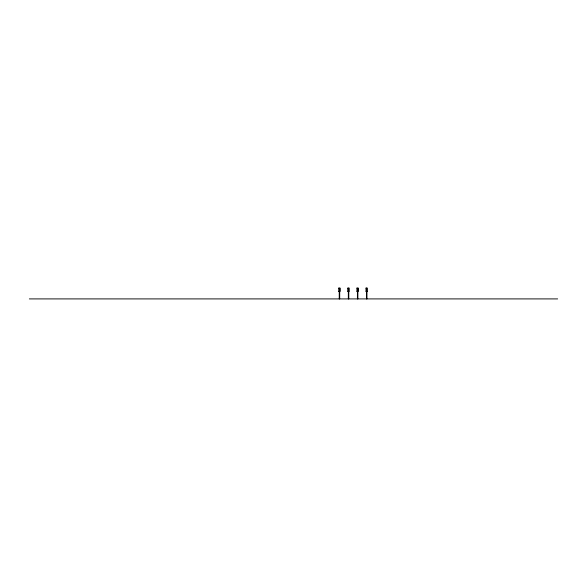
<?xml version="1.0" encoding="UTF-8"?>
<svg xmlns="http://www.w3.org/2000/svg" width="587" height="587" viewBox="0 0 587 587"><rect width="100%" height="100%" fill="white"/><g stroke="black" fill="none" stroke-linecap="round" stroke-linejoin="round"><path stroke-width="0.88" d="M338.78 288.092L340.167 288.092L340.196 291.365L338.78 291.365M347.864 288.092L349.25 288.092L349.28 291.365L347.864 291.365M356.947 288.092L358.334 288.092L358.363 291.365L356.947 291.365M366.031 288.092L367.418 288.092L367.447 291.365L366.031 291.365M29.35 298.908L557.65 298.908M366.948 291.365L366.948 298.908M366.501 288.092L366.501 298.908M365.995 288.092L365.995 291.365M357.865 288.092L357.865 298.908M357.417 291.365L357.417 298.908M356.911 288.092L356.911 291.365M348.781 291.365L348.781 298.908M348.333 288.092L348.333 298.908M347.827 288.092L347.827 291.365M339.697 288.092L339.697 298.908M339.249 291.365L339.249 298.908M338.743 288.092L338.743 291.365"/></g></svg>
